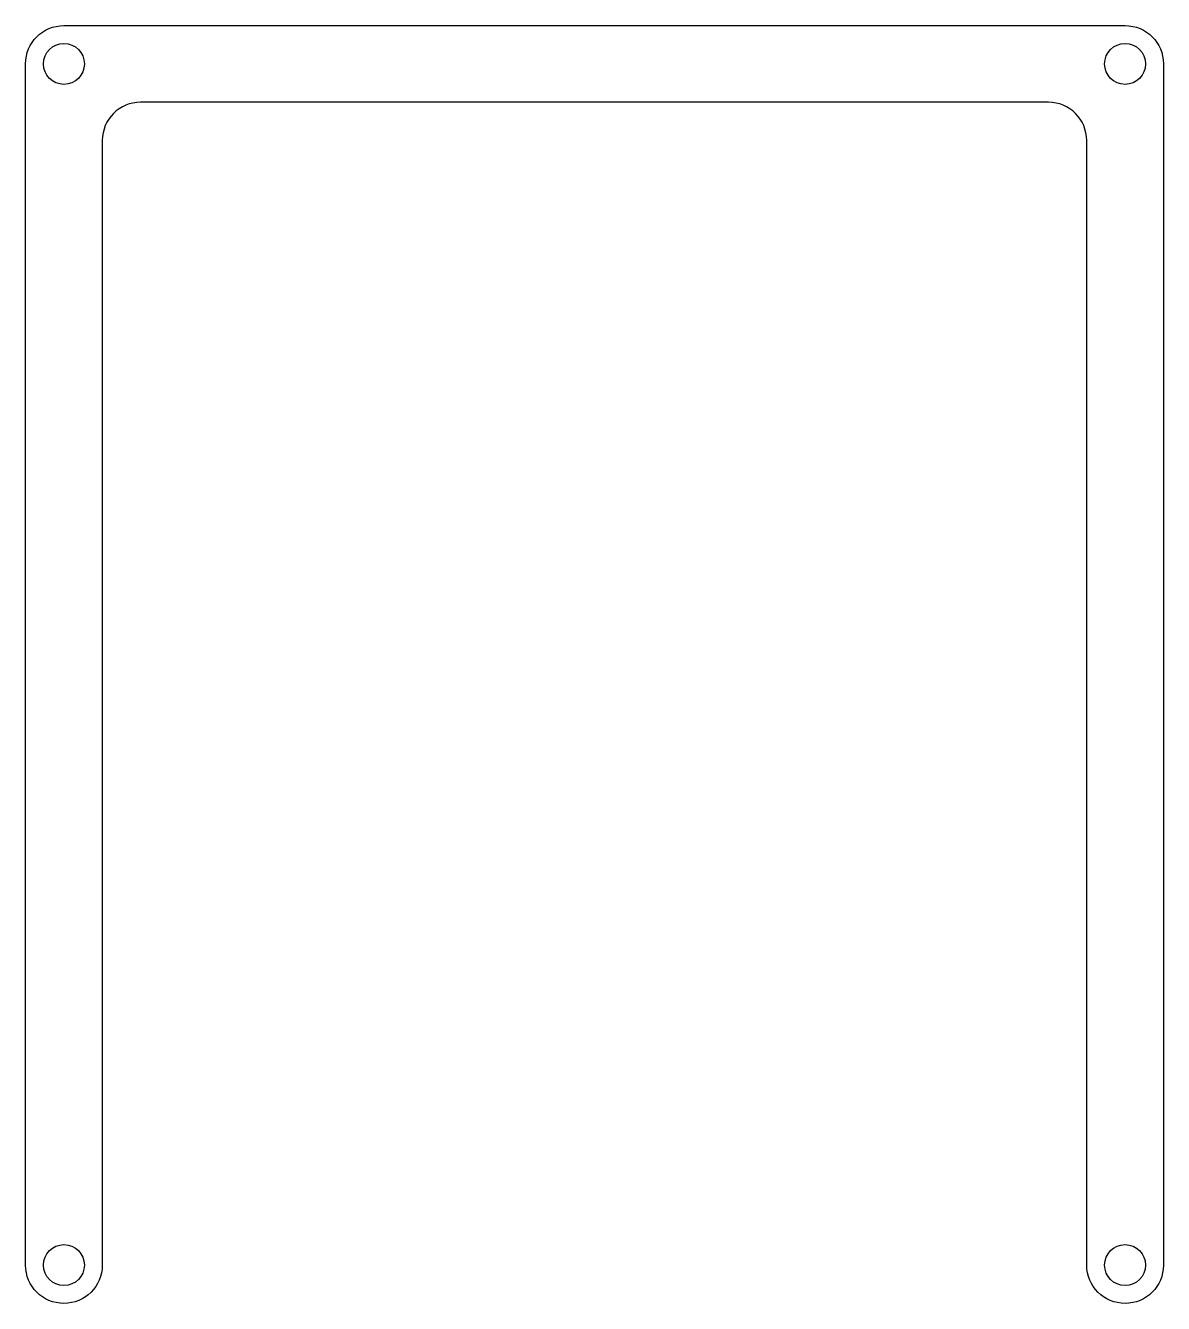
# Model space of a CAD drawing. Header units: millimetres. Extents: x -187.5 to -98.5, y 46 to 146.
import ezdxf

# ---------------------------------------------------------------- set-up
doc = ezdxf.new("R2010")
doc.units = ezdxf.units.MM
doc.layers.get('0').update_dxf_attribs({"linetype": 'CONTINUOUS'})

msp = doc.modelspace()

# ---------------------------------------------------------------- linework, layer by layer
msp.add_lwpolyline([(-181.5, 49, -1), (-187.5, 49), (-187.5, 143, -0.41421), (-184.5, 146), (-101.5, 146, -0.41421), (-98.5, 143), (-98.5, 49, -1), (-104.5, 49), (-104.5, 137, 0.41421), (-107.5, 140), (-178.5, 140, 0.41421), (-181.5, 137)], format="xyb", close=True)
for centre in [(-184.5, 143), (-101.5, 143), (-184.5, 49), (-101.5, 49)]:
    msp.add_circle(centre, 1.6)

doc.saveas('drawing.dxf')
